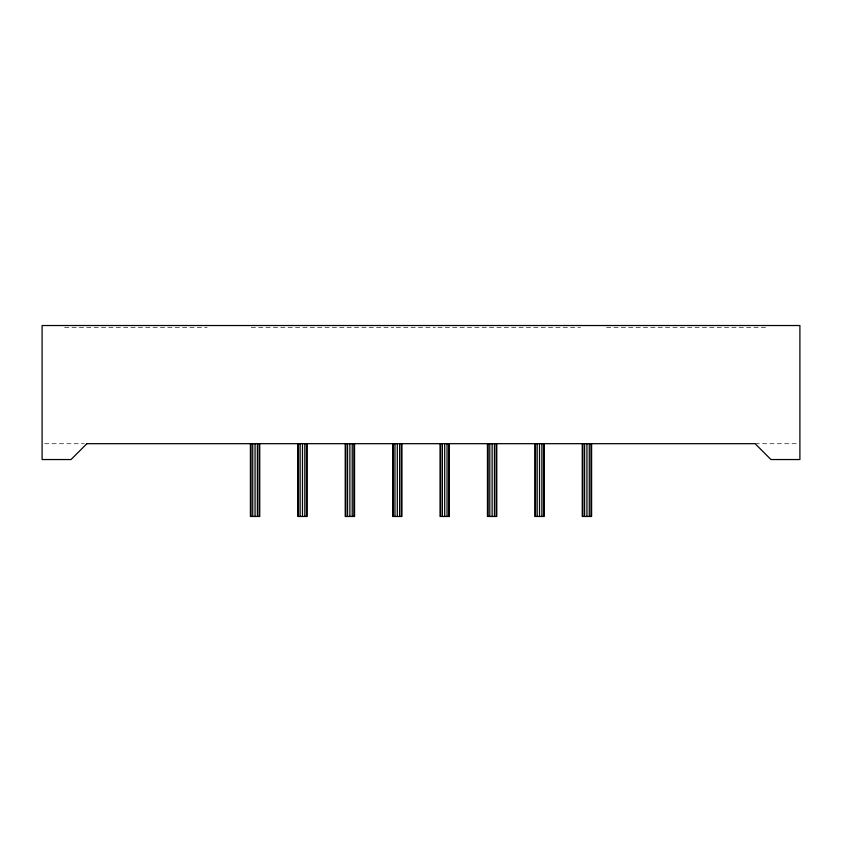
<?xml version="1.0" encoding="UTF-8"?>
<svg xmlns="http://www.w3.org/2000/svg" width="842" height="842" viewBox="0 0 842 842"><rect width="100%" height="100%" fill="white"/><g stroke="black" fill="none" stroke-linecap="round" stroke-linejoin="round"><path stroke-width="0.63" stroke-dasharray="4.21 3.16" d="M64.613 327.391L207.121 327.391M251.263 327.391L393.772 327.391M396.298 327.391L435.346 327.391M437.914 327.391L580.422 327.391M606.545 327.391L767.073 327.391M44.658 443.734L84.284 443.734M755.158 443.734L798.626 443.734"/><path stroke-width="1.26" d="M591.6 443.681L591.6 516.472L582.264 516.472L582.264 443.681M590.968 443.681L590.968 516.472M589.263 443.681L589.263 516.472M586.937 443.681L586.937 516.472M584.601 443.681L584.601 516.472M582.896 443.681L582.896 516.472M544.185 443.681L544.185 516.472L534.859 516.472L534.859 443.681M543.564 443.681L543.564 516.472M541.859 443.681L541.859 516.472M539.522 443.681L539.522 516.472M537.185 443.681L537.185 516.472M535.48 443.681L535.48 516.472M496.78 443.681L496.78 516.472L487.444 516.472L487.444 443.681M496.159 443.681L496.159 516.472M494.443 443.681L494.443 516.472M492.117 443.681L492.117 516.472M489.781 443.681L489.781 516.472M488.076 443.681L488.076 516.472M449.375 443.681L449.375 516.472L440.04 516.472L440.04 443.681M448.744 443.681L448.744 516.472M447.039 443.681L447.039 516.472M444.702 443.681L444.702 516.472M442.376 443.681L442.376 516.472M440.661 443.681L440.661 516.472M401.96 443.681L401.96 516.472L392.625 516.472L392.625 443.681M401.339 443.681L401.339 516.472M399.624 443.681L399.624 516.472M397.298 443.681L397.298 516.472M394.961 443.681L394.961 516.472M393.256 443.681L393.256 516.472M354.556 443.681L354.556 516.472L345.22 516.472L345.22 443.681M353.924 443.681L353.924 516.472M352.219 443.681L352.219 516.472M349.883 443.681L349.883 516.472M347.557 443.681L347.557 516.472M345.841 443.681L345.841 516.472M307.141 443.681L307.141 516.472L297.815 516.472L297.815 443.681M306.52 443.681L306.52 516.472M304.815 443.681L304.815 516.472M302.478 443.681L302.478 516.472M300.141 443.681L300.141 516.472M298.436 443.681L298.436 516.472M259.736 443.681L259.736 516.472L250.4 516.472L250.4 443.681M259.104 443.681L259.104 516.472M257.399 443.681L257.399 516.472M255.063 443.681L255.063 516.472M252.737 443.681L252.737 516.472M251.032 443.681L251.032 516.472M86.894 443.681L71.033 459.543L42.1 459.543L42.1 325.528L799.9 325.528L799.9 459.543L770.967 459.543L755.106 443.681L86.894 443.681"/></g></svg>
